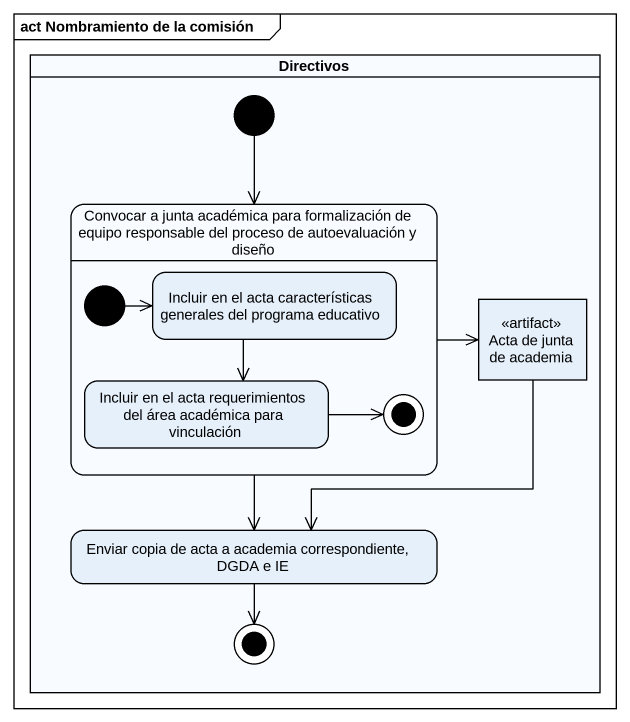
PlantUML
@startuml
mainframe act Nombramiento de la comisión
hide empty description
state Directivos <<partition>> {
  state "Convocar a junta académica para formalización de equipo responsable del proceso de autoevaluación y diseño" as Convocar_a_junta_académica {
    state "Incluir en el acta características generales del programa educativo" as Incluir_en_el_acta
    state "Incluir en el acta requerimientos del área académica para vinculación" as Incluir_en_el_acta_2
    [*] -right-> Incluir_en_el_acta
    Incluir_en_el_acta_2 -right-> [*]
  }
  state "Acta de junta de academia" as Acta_de_junta_de_academia <<artifact>>
  state "Enviar copia de acta a academia correspondiente, DGDA e IE" as Enviar_copia_de_acta_a
  [*] --> Convocar_a_junta_académica
  Enviar_copia_de_acta_a --> [*]
}
Convocar_a_junta_académica -right-> Acta_de_junta_de_academia
Convocar_a_junta_académica --> Enviar_copia_de_acta_a
Incluir_en_el_acta --> Incluir_en_el_acta_2
Acta_de_junta_de_academia --> Enviar_copia_de_acta_a
@enduml
